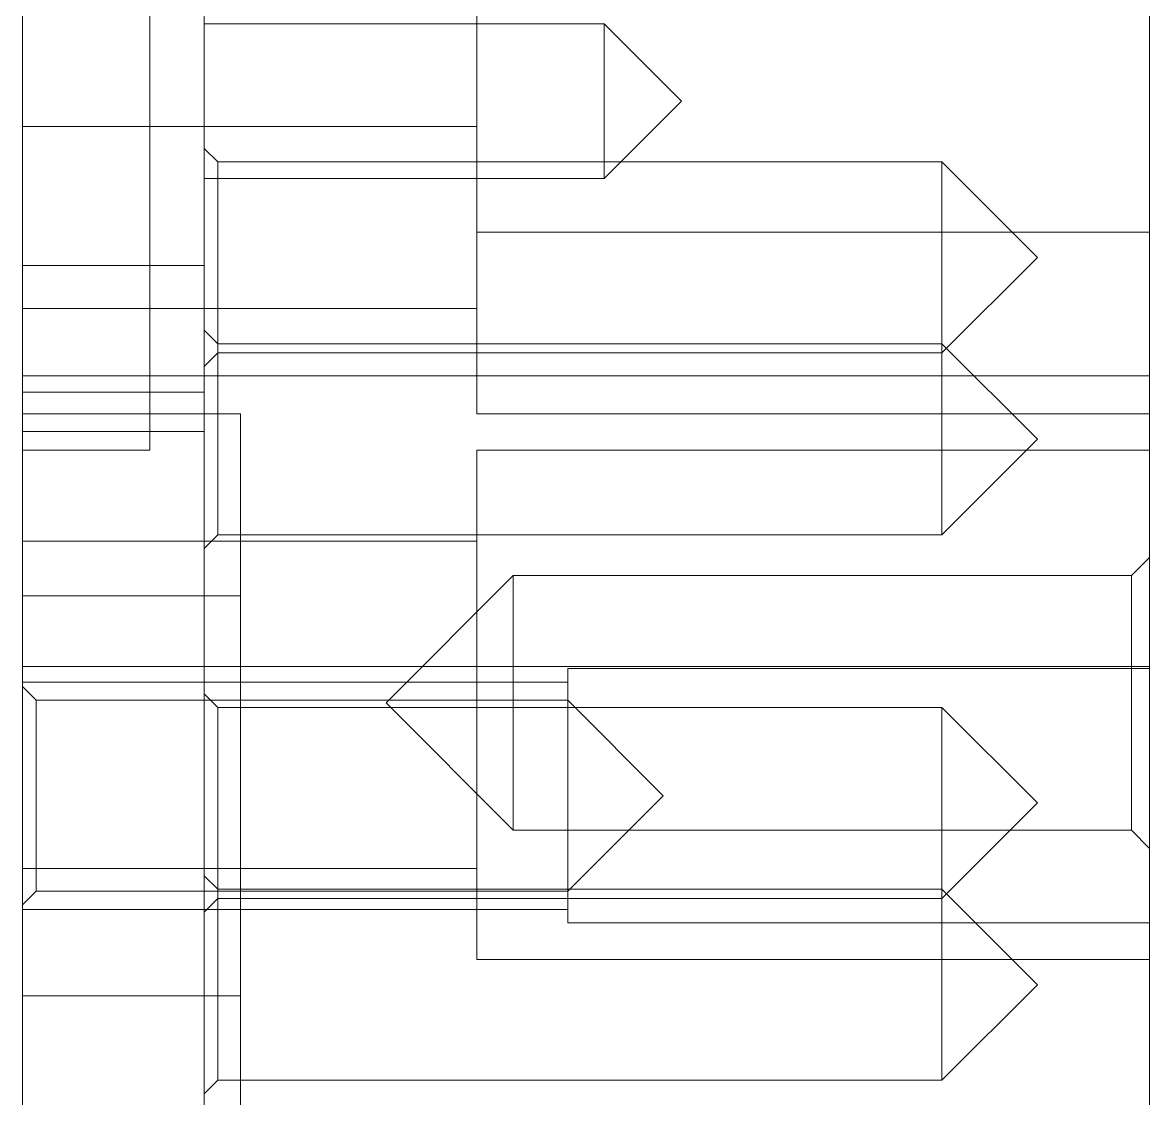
# Model space of a CAD drawing. Header units: millimetres. Extents: x 9328 to 11863, y 28633 to 29971.
# Drawn here: x 11179.4 to 11241.4, y 29238.2 to 29297.4 of the extents above; entities that cross this region are included whole.
import ezdxf

# ---------------------------------------------------------------- set-up
doc = ezdxf.new("R2010")
doc.units = ezdxf.units.MM
doc.linetypes.add('DASHED', pattern=[0])
doc.layers.add('LP', color=7, linetype='Continuous', true_color=0xffffff)

msp = doc.modelspace()

# ---------------------------------------------------------------- linework, layer by layer
at = {"layer": 'LP', "color": 135, "linetype": 'Continuous', "lineweight": 18}
for p, q in [((11241.444, 29770), (11241.444, 28990)), ((11179.444, 29592), (11179.444, 29158))]:
    msp.add_line(p, q, dxfattribs=at)
at = {"layer": 'LP', "color": 2, "linetype": 'DASHED', "lineweight": 13, "ltscale": 1.77206}
for p, q in [((11189.444, 29231.512), (11189.444, 29317.488)), ((11191.444, 29265.903), (11191.444, 29275.901)), ((11191.444, 29249.9), (11191.444, 29265.901)), ((11191.444, 29233.898), (11191.444, 29249.9))]:
    msp.add_line(p, q, dxfattribs=at)
at = {"layer": 'LP', "color": 31, "linetype": 'DASHED', "lineweight": 13, "ltscale": 1.77206}
for p, q in [((11186.444, 29289.9), (11186.444, 29305.901)), ((11204.444, 29303.901), (11204.444, 29275.899)), ((11179.444, 29291.699), (11204.444, 29291.699)), ((11186.444, 29273.898), (11186.444, 29289.9)), ((11204.444, 29285.899), (11241.444, 29285.899)), ((11179.444, 29281.699), (11204.444, 29281.699)), ((11204.444, 29275.899), (11241.444, 29275.899)), ((11179.444, 29273.898), (11186.444, 29273.898))]:
    msp.add_line(p, q, dxfattribs=at)
at = {"layer": 'LP', "color": 135, "linetype": 'DASHED', "lineweight": 13, "ltscale": 1.77206}
for p, q in [((11211.444, 29297.353), (11189.444, 29297.353)), ((11215.697, 29293.1), (11211.444, 29297.353)), ((11211.444, 29297.353), (11211.444, 29293.1)), ((11211.444, 29288.847), (11215.697, 29293.1)), ((11211.444, 29293.1), (11211.444, 29288.847)), ((11189.444, 29288.847), (11211.444, 29288.847)), ((11189.444, 29284.052), (11179.444, 29284.052)), ((11179.444, 29277.1), (11189.444, 29277.1)), ((11191.444, 29275.901), (11179.444, 29275.901)), ((11179.444, 29274.928), (11189.444, 29274.928)), ((11241.444, 29273.901), (11204.444, 29273.901)), ((11204.444, 29259.9), (11204.444, 29273.901)), ((11204.444, 29268.901), (11179.444, 29268.901)), ((11191.444, 29265.901), (11179.444, 29265.901)), ((11204.444, 29245.899), (11204.444, 29259.9)), ((11179.444, 29250.899), (11204.444, 29250.899)), ((11204.444, 29245.899), (11241.444, 29245.899)), ((11179.444, 29243.898), (11191.444, 29243.898))]:
    msp.add_line(p, q, dxfattribs=at)
at = {"layer": 'LP', "color": 5, "linetype": 'DASHED', "lineweight": 13, "ltscale": 1.77206}
for p, q in [((11190.191, 29289.753), (11189.444, 29290.5)), ((11230.024, 29289.753), (11190.191, 29289.753)), ((11190.191, 29279.753), (11190.191, 29289.753)), ((11235.277, 29284.5), (11230.024, 29289.753)), ((11230.024, 29279.753), (11230.024, 29289.753)), ((11230.024, 29279.247), (11235.277, 29284.5)), ((11190.191, 29279.753), (11189.444, 29280.5)), ((11230.024, 29279.753), (11190.191, 29279.753)), ((11190.191, 29269.247), (11190.191, 29279.753)), ((11235.277, 29274.5), (11230.024, 29279.753)), ((11230.024, 29269.247), (11230.024, 29279.753)), ((11189.444, 29278.5), (11190.191, 29279.247)), ((11190.191, 29279.247), (11230.024, 29279.247)), ((11230.024, 29269.247), (11235.277, 29274.5)), ((11189.444, 29268.5), (11190.191, 29269.247)), ((11190.191, 29269.247), (11230.024, 29269.247)), ((11241.444, 29268), (11240.447, 29267.003)), ((11206.444, 29267.003), (11199.441, 29260)), ((11240.447, 29267.003), (11206.444, 29267.003)), ((11206.444, 29267.003), (11206.444, 29252.997)), ((11240.447, 29252.997), (11240.447, 29267.003)), ((11241.444, 29261.9), (11209.444, 29261.9)), ((11209.444, 29261.9), (11209.444, 29254.9)), ((11209.444, 29261.153), (11179.444, 29261.153)), ((11180.191, 29260.153), (11179.444, 29260.9)), ((11190.191, 29259.753), (11189.444, 29260.5)), ((11209.444, 29260.153), (11180.191, 29260.153)), ((11180.191, 29254.9), (11180.191, 29260.153)), ((11230.024, 29259.753), (11190.191, 29259.753)), ((11190.191, 29249.753), (11190.191, 29259.753)), ((11199.441, 29260), (11206.444, 29252.997)), ((11214.697, 29254.9), (11209.444, 29260.153)), ((11235.277, 29254.5), (11230.024, 29259.753)), ((11230.024, 29249.753), (11230.024, 29259.753)), ((11180.191, 29249.647), (11180.191, 29254.9)), ((11209.444, 29249.647), (11214.697, 29254.9)), ((11209.444, 29254.9), (11209.444, 29247.9)), ((11230.024, 29249.247), (11235.277, 29254.5)), ((11206.444, 29252.997), (11240.447, 29252.997)), ((11240.447, 29252.997), (11241.444, 29252)), ((11190.191, 29249.753), (11189.444, 29250.5)), ((11230.024, 29249.753), (11190.191, 29249.753)), ((11190.191, 29239.247), (11190.191, 29249.753)), ((11235.277, 29244.5), (11230.024, 29249.753)), ((11230.024, 29239.247), (11230.024, 29249.753)), ((11179.444, 29248.9), (11180.191, 29249.647)), ((11180.191, 29249.647), (11209.444, 29249.647)), ((11189.444, 29248.5), (11190.191, 29249.247)), ((11190.191, 29249.247), (11230.024, 29249.247)), ((11179.444, 29248.647), (11209.444, 29248.647)), ((11209.444, 29247.9), (11241.444, 29247.9)), ((11230.024, 29239.247), (11235.277, 29244.5)), ((11189.444, 29238.5), (11190.191, 29239.247)), ((11190.191, 29239.247), (11230.024, 29239.247))]:
    msp.add_line(p, q, dxfattribs=at)
at = {"layer": 'LP', "color": 1, "linetype": 'DASHED', "lineweight": 13, "ltscale": 1.77206}
for p, q in [((11241.444, 29278), (11179.444, 29278)), ((11179.444, 29262), (11241.444, 29262))]:
    msp.add_line(p, q, dxfattribs=at)

doc.saveas('drawing.dxf')
